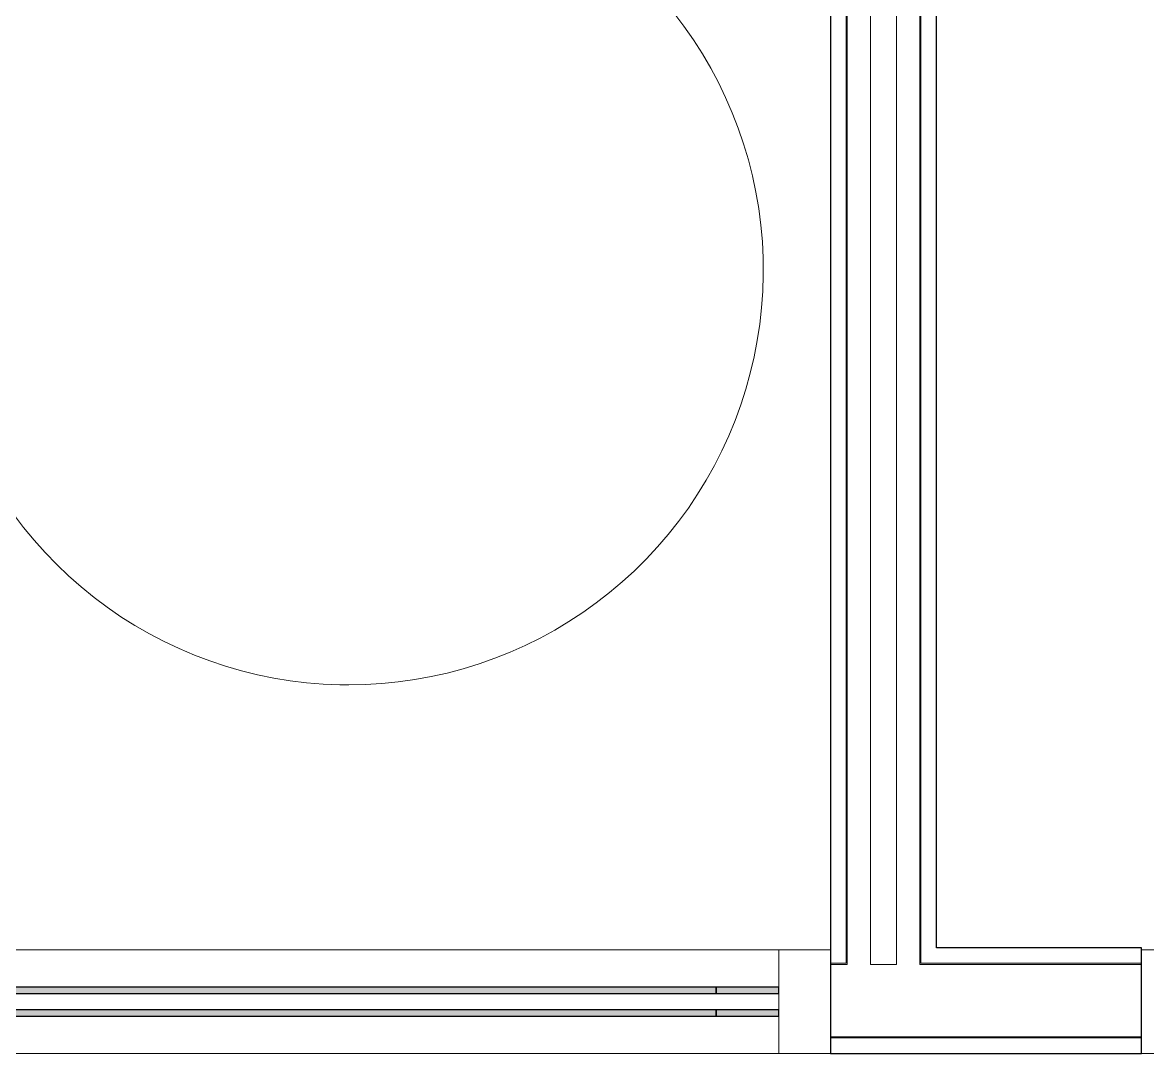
# Model space of a CAD drawing. Header units: millimetres. Extents: x 90978 to 295199, y -4084 to 97293.
# Drawn here: x 184431 to 185517, y 28463 to 29458 of the extents above; entities that cross this region are included whole.
import ezdxf

# ---------------------------------------------------------------- set-up
doc = ezdxf.new("R2010")
doc.units = ezdxf.units.MM
doc.header["$MEASUREMENT"] = 0
for name, color, linetype, lineweight in [('CSM-STL-XX-ZZ-M3-A-XXXX-00001_detached _19_04_21__rvt-1-Level 0$0$A-GLAZ-CURT', 7, 'CONTINUOUS', 9), ('CSM-STL-XX-ZZ-M3-A-XXXX-00001_detached _19_04_21__rvt-1-Level 0$0$A-GLAZ-CWMG', 7, 'CONTINUOUS', 9), ('CSM-STL-XX-ZZ-M3-A-XXXX-00001_detached _19_04_21__rvt-1-Level 0$0$A-WALL', 7, 'CONTINUOUS', 9), ('CSM-STL-XX-ZZ-M3-A-XXXX-00001_detached _19_04_21__rvt-1-Level 0$0$I-WALL', 7, 'CONTINUOUS', 9), ('I-FURN', 8, 'CONTINUOUS', 9)]:
    doc.layers.add(name, color=color, linetype=linetype, lineweight=lineweight)

msp = doc.modelspace()

# ---------------------------------------------------------------- hatches: boundary and pattern name
at = {"layer": 'CSM-STL-XX-ZZ-M3-A-XXXX-00001_detached _19_04_21__rvt-1-Level 0$0$A-GLAZ-CURT'}
h = msp.add_hatch(color=256, dxfattribs=at)
h.paths.add_polyline_path([(185100.8, 28499.2), (185100.8, 28505.2), (184200.8, 28505.2), (184200.8, 28499.2), (184597.5, 28499.2)], flags=0)
h.paths.add_polyline_path([(185100.8, 28521.2), (185100.8, 28527.2), (184200.8, 28527.2), (184200.8, 28521.2), (184597.5, 28521.2)], flags=0)
h = msp.add_hatch(color=256, dxfattribs=at)
h.paths.add_polyline_path([(185161.1, 28499.2), (185161.1, 28505.2), (185100.8, 28505.2), (185100.8, 28499.2)], flags=0)
h.paths.add_polyline_path([(185161.1, 28521.2), (185161.1, 28527.2), (185100.8, 28527.2), (185100.8, 28521.2)], flags=0)

# ---------------------------------------------------------------- linework, layer by layer
at = {"layer": 'CSM-STL-XX-ZZ-M3-A-XXXX-00001_detached _19_04_21__rvt-1-Level 0$0$A-GLAZ-CURT', "lineweight": 30}
for p, q in [((185100.8, 28527.2), (184200.8, 28527.2)), ((185100.8, 28521.2), (185100.8, 28527.2)), ((185161.1, 28527.2), (185100.8, 28527.2)), ((185100.8, 28527.2), (185100.8, 28521.2)), ((185161.1, 28521.2), (185161.1, 28527.2)), ((184200.8, 28521.2), (185100.8, 28521.2)), ((185100.8, 28521.2), (185161.1, 28521.2)), ((185100.8, 28505.2), (184200.8, 28505.2)), ((185100.8, 28499.2), (185100.8, 28505.2)), ((185161.1, 28505.2), (185100.8, 28505.2)), ((185100.8, 28505.2), (185100.8, 28499.2)), ((185161.1, 28499.2), (185161.1, 28505.2)), ((184200.8, 28499.2), (185100.8, 28499.2)), ((185100.8, 28499.2), (185161.1, 28499.2))]:
    msp.add_line(p, q, dxfattribs=at)
at = {"layer": 'CSM-STL-XX-ZZ-M3-A-XXXX-00001_detached _19_04_21__rvt-1-Level 0$0$A-GLAZ-CWMG'}
for p, q in [((185100.8, 28563.2), (184200.8, 28563.2)), ((185161.1, 28563.2), (185100.8, 28563.2)), ((185100.8, 28463.2), (184200.8, 28463.2)), ((185161.1, 28463.2), (185100.8, 28463.2))]:
    msp.add_line(p, q, dxfattribs=at)
at = {"layer": 'CSM-STL-XX-ZZ-M3-A-XXXX-00001_detached _19_04_21__rvt-1-Level 0$0$A-GLAZ-CWMG', "lineweight": 20, "extrusion": (0, 0, -1)}
for p, q in [((185211.1, 28563.2), (185161.1, 28563.2)), ((185161.1, 28563.2), (185161.1, 28463.2)), ((185211.1, 28463.2), (185211.1, 28563.2)), ((185161.1, 28463.2), (185211.1, 28463.2))]:
    msp.add_line(p, q, dxfattribs=at)
at = {"layer": 'CSM-STL-XX-ZZ-M3-A-XXXX-00001_detached _19_04_21__rvt-1-Level 0$0$A-GLAZ-CWMG', "lineweight": 20}
for p, q in [((185561.1, 28563.2), (185511.1, 28563.2)), ((185511.1, 28563.2), (185511.1, 28463.2)), ((185511.1, 28463.2), (185561.1, 28463.2))]:
    msp.add_line(p, q, dxfattribs=at)
at = {"layer": 'CSM-STL-XX-ZZ-M3-A-XXXX-00001_detached _19_04_21__rvt-1-Level 0$0$A-WALL'}
for p, q in [((185226.1, 34240.7), (185226.1, 28565.2)), ((185227.1, 34240.7), (185227.1, 28565.2)), ((185249.6, 34240.7), (185249.6, 28565.2)), ((185274.6, 34240.7), (185274.6, 28565.2)), ((185297.1, 34240.7), (185297.1, 28565.2)), ((185298.1, 34240.7), (185298.1, 28565.2)), ((185226.1, 28565.2), (185226.1, 28550.2)), ((185227.1, 28565.2), (185227.1, 28550.2)), ((185249.6, 28565.2), (185249.6, 28549.2)), ((185274.6, 28565.2), (185274.6, 28549.2)), ((185297.1, 28565.2), (185297.1, 28550.2)), ((185298.1, 28565.2), (185298.1, 28550.2)), ((185226.1, 28550.2), (185211.1, 28550.2)), ((185227.1, 28549.2), (185211.1, 28549.2)), ((185227.1, 28550.2), (185227.1, 28549.2)), ((185274.6, 28549.2), (185249.6, 28549.2)), ((185274.6, 28549.2), (185249.6, 28549.2)), ((185297.1, 28550.2), (185297.1, 28549.2)), ((185511.1, 28549.2), (185297.1, 28549.2)), ((185511.1, 28550.2), (185298.1, 28550.2)), ((185511.1, 28479.2), (185211.1, 28479.2)), ((185511.1, 28478.2), (185211.1, 28478.2))]:
    msp.add_line(p, q, dxfattribs=at)
at = {"layer": 'CSM-STL-XX-ZZ-M3-A-XXXX-00001_detached _19_04_21__rvt-1-Level 0$0$I-WALL', "lineweight": 30}
for p, q in [((185211.1, 34240.7), (185211.1, 28565.2)), ((185313.1, 28565.2), (185313.1, 34240.7)), ((185211.1, 28565.2), (185211.1, 28463.2)), ((185511.1, 28565.2), (185313.1, 28565.2)), ((185511.1, 28463.2), (185511.1, 28565.2)), ((185211.1, 28463.2), (185511.1, 28463.2))]:
    msp.add_line(p, q, dxfattribs=at)
at = {"layer": 'I-FURN'}
for p, q in [((185069.5, 29454.1), (185059.8, 29466.9)), ((185078.7, 29441), (185069.5, 29454.1)), ((185087.3, 29427.5), (185078.7, 29441)), ((185095.4, 29413.7), (185087.3, 29427.5)), ((185102.9, 29399.6), (185095.4, 29413.7)), ((185109.8, 29385.2), (185102.9, 29399.6)), ((185116.2, 29370.5), (185109.8, 29385.2)), ((185122, 29355.6), (185116.2, 29370.5)), ((185127.1, 29340.5), (185122, 29355.6)), ((185131.7, 29325.1), (185127.1, 29340.5)), ((185135.7, 29309.6), (185131.7, 29325.1)), ((185139, 29294), (185135.7, 29309.6)), ((185141.7, 29278.2), (185139, 29294)), ((185143.7, 29262.3), (185141.7, 29278.2)), ((185145.2, 29246.4), (185143.7, 29262.3)), ((185145.9, 29230.4), (185145.2, 29246.4)), ((185146.1, 29214.4), (185145.9, 29230.4)), ((185145.6, 29198.4), (185146.1, 29214.4)), ((185144.5, 29182.5), (185145.6, 29198.4)), ((185142.7, 29166.6), (185144.5, 29182.5)), ((185140.3, 29150.8), (185142.7, 29166.6)), ((185137.3, 29135), (185140.3, 29150.8)), ((185133.6, 29119.5), (185137.3, 29135)), ((185129.3, 29104.1), (185133.6, 29119.5)), ((185124.4, 29088.8), (185129.3, 29104.1)), ((185118.9, 29073.8), (185124.4, 29088.8)), ((185112.8, 29059), (185118.9, 29073.8)), ((185106.2, 29044.5), (185112.8, 29059)), ((185098.9, 29030.2), (185106.2, 29044.5)), ((185091.1, 29016.3), (185098.9, 29030.2)), ((185082.7, 29002.6), (185091.1, 29016.3)), ((185073.8, 28989.3), (185082.7, 29002.6)), ((184422.7, 28983.3), (184432.4, 28970.6)), ((185064.4, 28976.4), (185073.8, 28989.3)), ((184432.4, 28970.6), (184442.6, 28958.3)), ((185054.4, 28963.9), (185064.4, 28976.4)), ((184442.6, 28958.3), (184453.2, 28946.3)), ((185044, 28951.8), (185054.4, 28963.9)), ((185033.1, 28940.1), (185044, 28951.8)), ((184453.2, 28946.3), (184464.4, 28934.8)), ((185021.7, 28928.8), (185033.1, 28940.1)), ((184464.4, 28934.8), (184475.9, 28923.8)), ((185009.9, 28918), (185021.7, 28928.8)), ((184475.9, 28923.8), (184487.9, 28913.2)), ((184997.6, 28907.7), (185009.9, 28918)), ((184487.9, 28913.2), (184500.4, 28903.1)), ((184985, 28897.9), (184997.6, 28907.7)), ((184500.4, 28903.1), (184513.2, 28893.6)), ((184513.2, 28893.6), (184526.4, 28884.5)), ((184972, 28888.6), (184985, 28897.9)), ((184526.4, 28884.5), (184539.9, 28876)), ((184958.6, 28879.8), (184972, 28888.6)), ((184539.9, 28876), (184553.8, 28868)), ((184930.8, 28863.9), (184944.9, 28871.6)), ((184944.9, 28871.6), (184958.6, 28879.8)), ((184553.8, 28868), (184568, 28860.6)), ((184568, 28860.6), (184582.4, 28853.8)), ((184916.5, 28856.8), (184930.8, 28863.9)), ((184582.4, 28853.8), (184597.2, 28847.5)), ((184887, 28844.4), (184901.9, 28850.3)), ((184901.9, 28850.3), (184916.5, 28856.8)), ((184597.2, 28847.5), (184612.1, 28841.9)), ((184612.1, 28841.9), (184627.3, 28836.8)), ((184856.7, 28834.3), (184871.9, 28839.1)), ((184871.9, 28839.1), (184887, 28844.4)), ((184627.3, 28836.8), (184642.7, 28832.4)), ((184642.7, 28832.4), (184658.2, 28828.5)), ((184658.2, 28828.5), (184673.9, 28825.3)), ((184825.6, 28826.7), (184841.2, 28830.2)), ((184841.2, 28830.2), (184856.7, 28834.3)), ((184673.9, 28825.3), (184689.7, 28822.7)), ((184689.7, 28822.7), (184705.5, 28820.8)), ((184705.5, 28820.8), (184721.5, 28819.5)), ((184721.5, 28819.5), (184737.5, 28818.8)), ((184737.5, 28818.8), (184746.1, 28818.7)), ((184746.1, 28818.7), (184762.1, 28819.1)), ((184762.1, 28819.1), (184778.1, 28820)), ((184778.1, 28820), (184794, 28821.6)), ((184794, 28821.6), (184809.8, 28823.9)), ((184809.8, 28823.9), (184825.6, 28826.7))]:
    msp.add_line(p, q, dxfattribs=at)

doc.saveas('drawing.dxf')
